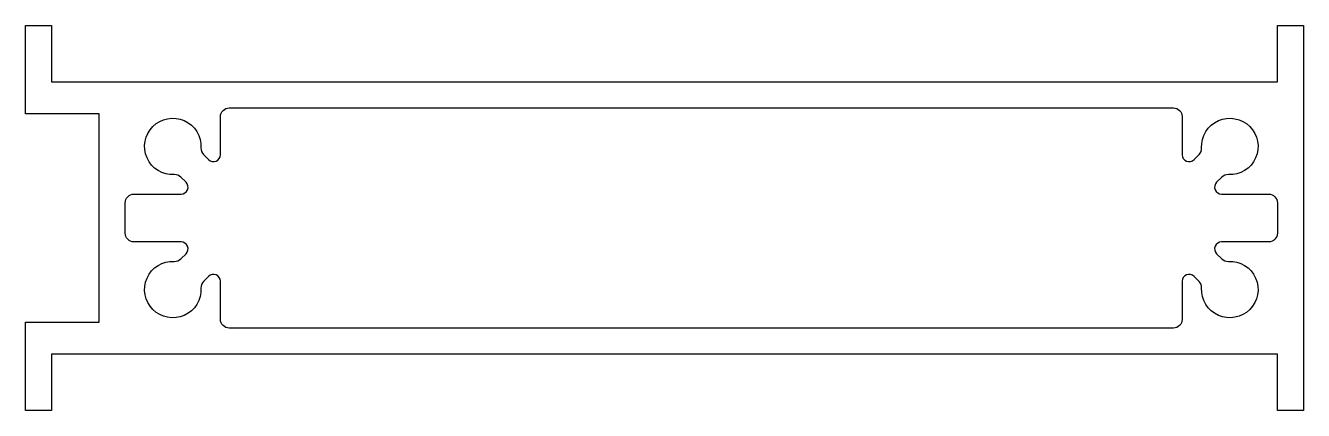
# Model space of a CAD drawing. Header units: millimetres. Extents: x 33 to 180, y -22 to 22.
import ezdxf

# ---------------------------------------------------------------- set-up
doc = ezdxf.new("R2010")
doc.units = ezdxf.units.MM

msp = doc.modelspace()

# ---------------------------------------------------------------- linework, layer by layer
msp.add_lwpolyline([(177.25, 15.7), (177.25, 22.2), (180.25, 22.2), (180.25, -22.2), (177.25, -22.2), (177.25, -15.7), (35.75, -15.7), (35.75, -22.2), (32.75, -22.2), (32.75, -12), (41.25, -12), (41.25, 12), (32.75, 12), (32.75, 22.2), (35.75, 22.2), (35.75, 15.7), (177.25, 15.7)], close=True)
msp.add_lwpolyline([(165.25, 12.7, -0.414214), (166.25, 11.7), (166.25, 7.3, 0.668179), (167.62, 6.73), (168.21, 7.33, 0.212044), (168.5, 8.09, -2.597465), (171.59, 5, 0.212044), (170.83, 4.71), (170.23, 4.12, 0.668179), (170.8, 2.75), (176.25, 2.75, -0.414214), (177.25, 1.75), (177.25, -1.75, -0.414214), (176.25, -2.75), (170.8, -2.75, 0.668179), (170.23, -4.12), (170.83, -4.71, 0.212044), (171.59, -5, -2.597465), (168.5, -8.09, 0.212044), (168.21, -7.33), (167.62, -6.73, 0.668179), (166.25, -7.3), (166.25, -11.7, -0.414214), (165.25, -12.7), (56.25, -12.7, -0.414214), (55.25, -11.7), (55.25, -7.3, 0.668179), (53.88, -6.73), (53.29, -7.33, 0.212044), (53, -8.09, -2.597465), (49.91, -5, 0.212044), (50.67, -4.71), (51.27, -4.12, 0.668179), (50.7, -2.75), (45.25, -2.75, -0.414214), (44.25, -1.75), (44.25, 1.75, -0.414214), (45.25, 2.75), (50.7, 2.75, 0.668179), (51.27, 4.12), (50.67, 4.71, 0.212044), (49.91, 5, -2.597465), (53, 8.09, 0.212044), (53.29, 7.33), (53.88, 6.73, 0.668179), (55.25, 7.3), (55.25, 11.7, -0.414214), (56.25, 12.7), (165.25, 12.7)], format="xyb", close=True)

doc.saveas('drawing.dxf')
